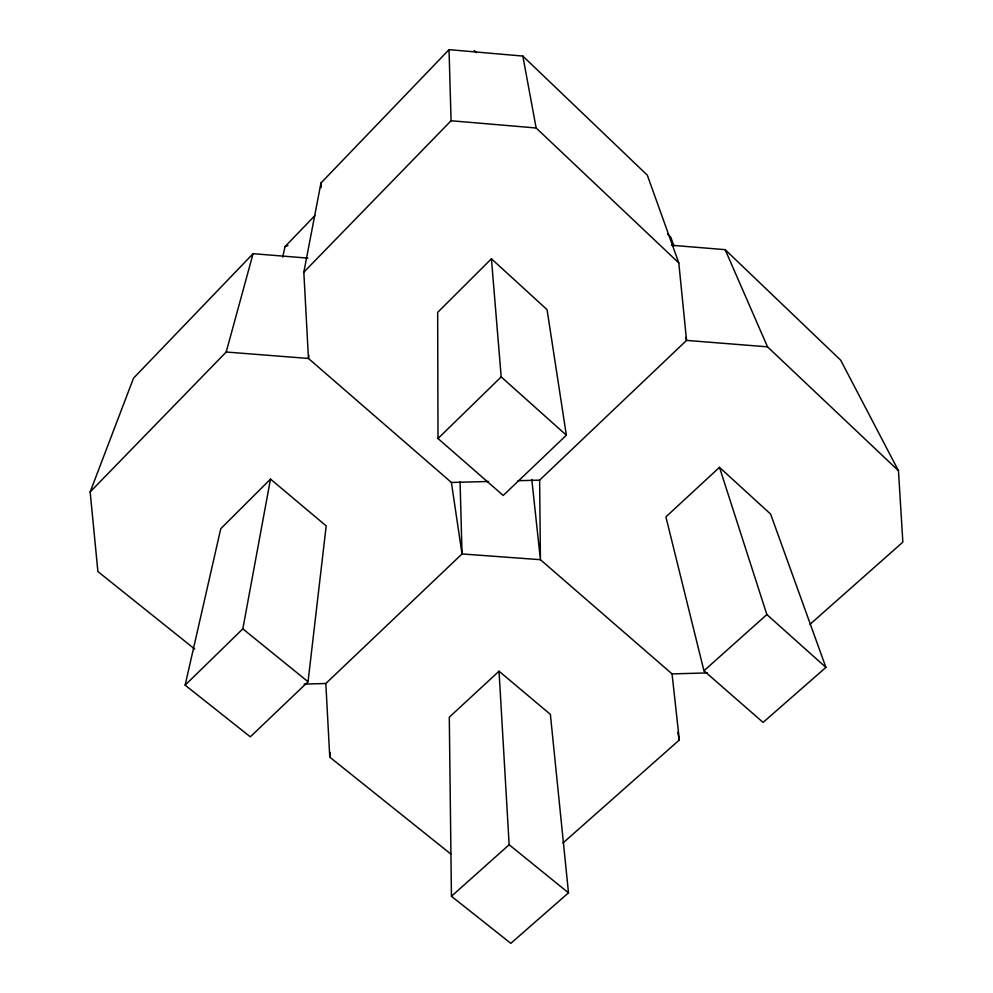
<?xml version="1.0" encoding="UTF-8"?>
<svg xmlns="http://www.w3.org/2000/svg" width="993" height="993" viewBox="0 0 993 993"><rect width="100%" height="100%" fill="white"/><g stroke="black" fill="none" stroke-linecap="round" stroke-linejoin="round"><path stroke-width="1.49" d="M450.772 853.98L329.763 757.138L330.185 752.52M308.041 681.732L326.188 525.905L270.506 479.098L220.769 528.698L185.12 685.145L250.323 736.831L308.041 681.732L242.826 628.867L270.506 479.098M308.947 355.42L308.451 358.461L451.393 482.461L462.03 553.945L325.828 683.494L304.156 684.09M194.702 649.05L97.897 571.571L90.152 491.945L226.205 352.019L308.451 358.461L303.833 272.181L320.962 183.01L449.035 49.65L522.839 56.067L647.324 175.178L678.802 262.934L686.56 340.4L539.633 480.14L517.961 480.711M282.657 257.125L285.065 246.549L314.918 215.618M226.205 352.019L253.078 253.687L307.967 258.13M90.152 491.945L133.521 378.172L253.078 253.687M303.833 272.181L451.07 120.749L449.035 49.65M491.423 258.776L437.665 312.385L438 438.521L503.203 495.47L566.358 435.195L547.056 309.655L491.423 258.776L501.192 376.906L566.358 435.195M185.12 685.145L242.826 628.867M438 438.521L501.192 376.906M499.032 671.206L449.295 717.194L451.443 896.269L510.824 943.35L568.492 892.844L550.37 714.364L499.032 671.206L509.148 844.745L568.492 892.844M719.491 467.343L665.906 516.894L703.938 670.771L763.083 722.42L825.903 667.395L770.63 514.113L719.491 467.343L766.857 614.568L825.903 667.395M451.443 896.269L509.148 844.745M703.938 670.771L766.857 614.568M562.981 842.995L679.324 739.996L672.062 673.899L540.415 559.692L462.03 553.945L460.069 481.779M810.027 624.312L902.848 542.141L898.466 470.732L840.699 360.211L725.163 249.665L671.392 245.246M285.065 246.549L287.97 245.494M451.393 482.461L488.544 481.481M672.062 673.899L707.438 672.919M898.466 470.732L767.515 346.842L686.56 340.4L685.592 337.483M451.07 120.749L536.146 127.985L678.802 262.934M474.195 50.519L476.404 52.617M667.433 233.976L670.747 237.128L673.899 245.867M725.163 249.665L767.515 346.842M677.735 732.424L679.324 739.996M522.839 56.067L536.146 127.985M531.801 479.52L540.415 559.692L539.633 480.14M325.828 683.494L329.763 757.138M320.962 183.01L321.186 187.603"/></g></svg>
